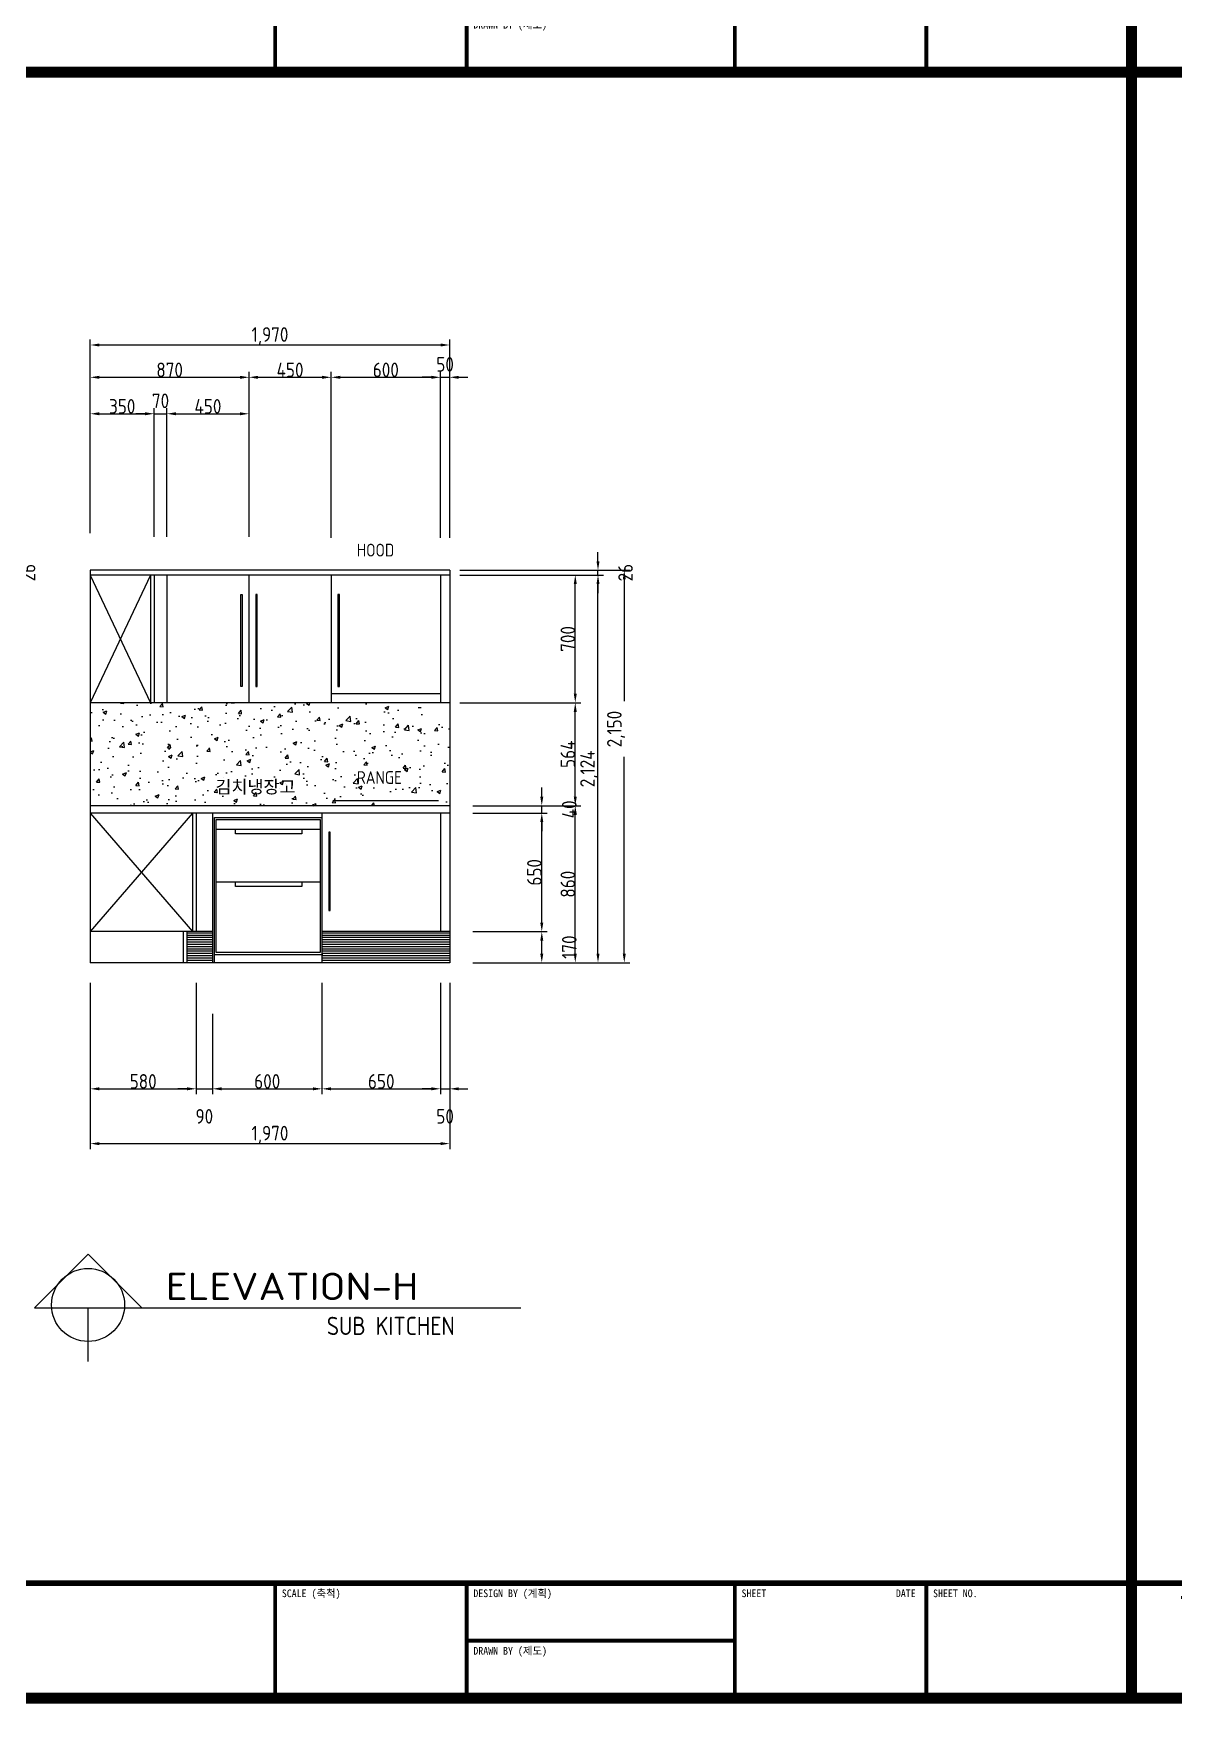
# Model space of a CAD drawing. Extents: x 0 to 79700, y -68 to 28499.
# Drawn here: x 48449 to 54705, y -68 to 9084 of the extents above; entities that cross this region are included whole.
import ezdxf

# ---------------------------------------------------------------- set-up
doc = ezdxf.new("R2010")
doc.units = 0
doc.header["$LTSCALE"] = 50
doc.header["$MEASUREMENT"] = 0
doc.header["$PDMODE"] = 3
doc.layers.get('0').update_dxf_attribs({"linetype": 'CONTINUOUS'})
doc.layers.get('DEFPOINTS').update_dxf_attribs({"linetype": 'CONTINUOUS'})
for name, color, linetype in [('BASE', 2, 'CONTINUOUS'), ('DIM', 7, 'CONTINUOUS'), ('PP', 3, 'CONTINUOUS'), ('V', 4, 'CONTINUOUS')]:
    doc.layers.add(name, color=color, linetype=linetype)
doc.styles.add('3', font='swissk.ttf')
doc.styles.add('4', font='')
doc.styles.get("Standard").update_dxf_attribs({"font": 'architxt.shx'})
doc.styles.get('4').set_extended_font_data('DotumChe')
doc.dimstyles.new('STANDARD$0', dxfattribs={"dimscale": 0, "dimtxt": 80, "dimasz": 50, "dimexe": 30, "dimexo": 150, "dimtad": 3, "dimdec": 0, "dimdsep": 46, "dimlunit": 6, "dimtxsty": 'Standard', "dimcen": 80, "dimclrd": 254, "dimclre": 254, "dimadec": 0, "dimazin": 0, "dimtfac": 1, "dimtdec": 0, "dimtmove": 2, "dimatfit": 3, "dimfxl": 1, "dimtolj": 1, "dimtzin": 0, "dimarcsym": 0})

# ---------------------------------------------------------------- blocks, each defined once
blk = doc.blocks.new('*D444')
at = {"color": 254, "lineweight": -2, "transparency": 16777216}
for p, q in [((48269.2, 6192.2), (48269.2, 6242.2)), ((47522.3, 6142.2), (48299.2, 6142.2)), ((48269.2, 6116.2), (48269.2, 6142.2)), ((47522.3, 6116.2), (48299.2, 6116.2)), ((48269.2, 6066.2), (48269.2, 6016.2))]:
    blk.add_line(p, q, dxfattribs=at)
at = {"color": 254, "transparency": 16777216}
for points in [[(48260.9, 6192.2), (48277.6, 6192.2), (48269.2, 6142.2)], [(48260.9, 6066.2), (48277.6, 6066.2), (48269.2, 6116.2)]]:
    blk.add_solid(points, dxfattribs=at)
at = {"layer": 'DEFPOINTS', "color": 0, "transparency": 16777216}
for p in [(47372.3, 6142.2), (48269.2, 6142.2), (47372.3, 6116.2)]:
    blk.add_point(p, dxfattribs=at)
at = {"color": 0, "transparency": 16777216, "insert": (48420.2, 6129.2), "char_height": 80, "attachment_point": 5, "rotation": 90}
blk.add_mtext('\\A1;26', dxfattribs=at)
blk = doc.blocks.new('*D446')
at = {"color": 254, "lineweight": -2, "transparency": 16777216}
for p, q in [((50857.6, 4162.2), (51266.4, 4162.2)), ((51236.4, 4042.2), (51236.4, 4112.2)), ((50857.6, 3992.2), (51266.4, 3992.2))]:
    blk.add_line(p, q, dxfattribs=at)
at = {"color": 254, "transparency": 16777216}
for points in [[(51228, 4112.2), (51244.7, 4112.2), (51236.4, 4162.2)], [(51228, 4042.2), (51244.7, 4042.2), (51236.4, 3992.2)]]:
    blk.add_solid(points, dxfattribs=at)
at = {"layer": 'DEFPOINTS', "color": 0, "transparency": 16777216}
for p in [(50707.6, 4162.2), (51236.4, 4162.2), (50707.6, 3992.2)]:
    blk.add_point(p, dxfattribs=at)
at = {"color": 0, "transparency": 16777216, "insert": (51387.3, 4077.2), "char_height": 80, "attachment_point": 5, "rotation": 90}
blk.add_mtext('\\A1;170', dxfattribs=at)
blk = doc.blocks.new('*D447')
at = {"color": 254, "lineweight": -2, "transparency": 16777216}
for p, q in [((50857.6, 4812.2), (51266.4, 4812.2)), ((51236.4, 4212.2), (51236.4, 4762.2)), ((50857.6, 4162.2), (51266.4, 4162.2))]:
    blk.add_line(p, q, dxfattribs=at)
at = {"color": 254, "transparency": 16777216}
for points in [[(51228, 4762.2), (51244.7, 4762.2), (51236.4, 4812.2)], [(51228, 4212.2), (51244.7, 4212.2), (51236.4, 4162.2)]]:
    blk.add_solid(points, dxfattribs=at)
at = {"layer": 'DEFPOINTS', "color": 0, "transparency": 16777216}
for p in [(50707.6, 4812.2), (51236.4, 4812.2), (50707.6, 4162.2)]:
    blk.add_point(p, dxfattribs=at)
at = {"color": 0, "transparency": 16777216, "insert": (51195.8, 4487.2), "char_height": 80, "attachment_point": 5, "rotation": 90}
blk.add_mtext('\\A1;650', dxfattribs=at)
blk = doc.blocks.new('*D448')
at = {"color": 254, "lineweight": -2, "transparency": 16777216}
for p, q in [((51236.4, 4902.2), (51236.4, 4952.2)), ((50857.6, 4852.2), (51266.4, 4852.2)), ((51236.4, 4812.2), (51236.4, 4852.2)), ((50857.6, 4812.2), (51266.4, 4812.2)), ((51236.4, 4762.2), (51236.4, 4712.2))]:
    blk.add_line(p, q, dxfattribs=at)
at = {"color": 254, "transparency": 16777216}
for points in [[(51228, 4902.2), (51244.7, 4902.2), (51236.4, 4852.2)], [(51228, 4762.2), (51244.7, 4762.2), (51236.4, 4812.2)]]:
    blk.add_solid(points, dxfattribs=at)
at = {"layer": 'DEFPOINTS', "color": 0, "transparency": 16777216}
for p in [(50707.6, 4852.2), (51236.4, 4852.2), (50707.6, 4812.2)]:
    blk.add_point(p, dxfattribs=at)
at = {"color": 0, "transparency": 16777216, "insert": (51387.3, 4832.2), "char_height": 80, "attachment_point": 5, "rotation": 90}
blk.add_mtext('\\A1;40', dxfattribs=at)
blk = doc.blocks.new('*D449')
at = {"color": 254, "lineweight": -2, "transparency": 16777216}
for p, q in [((50857.6, 4852.2), (51449.9, 4852.2)), ((51419.9, 4042.2), (51419.9, 4802.2)), ((50857.6, 3992.2), (51449.9, 3992.2))]:
    blk.add_line(p, q, dxfattribs=at)
at = {"color": 254, "transparency": 16777216}
for points in [[(51411.6, 4802.2), (51428.2, 4802.2), (51419.9, 4852.2)], [(51411.6, 4042.2), (51428.2, 4042.2), (51419.9, 3992.2)]]:
    blk.add_solid(points, dxfattribs=at)
at = {"layer": 'DEFPOINTS', "color": 0, "transparency": 16777216}
for p in [(50707.6, 4852.2), (51419.9, 4852.2), (50707.6, 3992.2)]:
    blk.add_point(p, dxfattribs=at)
at = {"color": 0, "transparency": 16777216, "insert": (51379.3, 4422.2), "char_height": 80, "attachment_point": 5, "rotation": 90}
blk.add_mtext('\\A1;860', dxfattribs=at)
blk = doc.blocks.new('*D450')
at = {"color": 254, "lineweight": -2, "transparency": 16777216}
for p, q in [((50787.6, 5416.2), (51449.9, 5416.2)), ((51419.9, 4902.2), (51419.9, 5366.2)), ((50857.6, 4852.2), (51449.9, 4852.2))]:
    blk.add_line(p, q, dxfattribs=at)
at = {"color": 254, "transparency": 16777216}
for points in [[(51411.6, 5366.2), (51428.2, 5366.2), (51419.9, 5416.2)], [(51411.6, 4902.2), (51428.2, 4902.2), (51419.9, 4852.2)]]:
    blk.add_solid(points, dxfattribs=at)
at = {"layer": 'DEFPOINTS', "color": 0, "transparency": 16777216}
for p in [(50637.6, 5416.2), (51419.9, 5416.2), (50707.6, 4852.2)]:
    blk.add_point(p, dxfattribs=at)
at = {"color": 0, "transparency": 16777216, "insert": (51379.3, 5134.2), "char_height": 80, "attachment_point": 5, "rotation": 90}
blk.add_mtext('\\A1;564', dxfattribs=at)
blk = doc.blocks.new('*D451')
at = {"color": 254, "lineweight": -2, "transparency": 16777216}
for p, q in [((50787.6, 6116.2), (51449.9, 6116.2)), ((51419.9, 5466.2), (51419.9, 6066.2)), ((50787.6, 5416.2), (51449.9, 5416.2))]:
    blk.add_line(p, q, dxfattribs=at)
at = {"color": 254, "transparency": 16777216}
for points in [[(51411.6, 6066.2), (51428.2, 6066.2), (51419.9, 6116.2)], [(51411.6, 5466.2), (51428.2, 5466.2), (51419.9, 5416.2)]]:
    blk.add_solid(points, dxfattribs=at)
at = {"layer": 'DEFPOINTS', "color": 0, "transparency": 16777216}
for p in [(50637.6, 6116.2), (51419.9, 6116.2), (50637.6, 5416.2)]:
    blk.add_point(p, dxfattribs=at)
at = {"color": 0, "transparency": 16777216, "insert": (51379.3, 5766.2), "char_height": 80, "attachment_point": 5, "rotation": 90}
blk.add_mtext('\\A1;700', dxfattribs=at)
blk = doc.blocks.new('*D452')
at = {"color": 254, "lineweight": -2, "transparency": 16777216}
for p, q in [((50787.6, 6116.2), (51574.4, 6116.2)), ((51544.4, 4042.2), (51544.4, 6066.2)), ((50857.6, 3992.2), (51574.4, 3992.2))]:
    blk.add_line(p, q, dxfattribs=at)
at = {"color": 254, "transparency": 16777216}
for points in [[(51536.1, 6066.2), (51552.8, 6066.2), (51544.4, 6116.2)], [(51536.1, 4042.2), (51552.8, 4042.2), (51544.4, 3992.2)]]:
    blk.add_solid(points, dxfattribs=at)
at = {"layer": 'DEFPOINTS', "color": 0, "transparency": 16777216}
for p in [(50637.6, 6116.2), (51544.4, 6116.2), (50707.6, 3992.2)]:
    blk.add_point(p, dxfattribs=at)
at = {"color": 0, "transparency": 16777216, "insert": (51496.2, 5054.2), "char_height": 80, "attachment_point": 5, "rotation": 90}
blk.add_mtext('\\A1;2,124', dxfattribs=at)
blk = doc.blocks.new('*D453')
at = {"color": 254, "lineweight": -2, "transparency": 16777216}
for p, q in [((51544.4, 6192.2), (51544.4, 6242.2)), ((50787.6, 6142.2), (51574.4, 6142.2)), ((51544.4, 6116.2), (51544.4, 6142.2)), ((50787.6, 6116.2), (51574.4, 6116.2)), ((51544.4, 6066.2), (51544.4, 6016.2))]:
    blk.add_line(p, q, dxfattribs=at)
at = {"color": 254, "transparency": 16777216}
for points in [[(51536.1, 6192.2), (51552.8, 6192.2), (51544.4, 6142.2)], [(51536.1, 6066.2), (51552.8, 6066.2), (51544.4, 6116.2)]]:
    blk.add_solid(points, dxfattribs=at)
at = {"layer": 'DEFPOINTS', "color": 0, "transparency": 16777216}
for p in [(50637.6, 6142.2), (51544.4, 6142.2), (50637.6, 6116.2)]:
    blk.add_point(p, dxfattribs=at)
at = {"color": 0, "transparency": 16777216, "insert": (51695.4, 6129.2), "char_height": 80, "attachment_point": 5, "rotation": 90}
blk.add_mtext('\\A1;26', dxfattribs=at)
blk = doc.blocks.new('*D454')
at = {"color": 254, "lineweight": -2, "transparency": 16777216}
for p, q in [((50787.6, 6142.2), (51718.6, 6142.2)), ((51688.6, 6092.2), (51688.6, 5425.2)), ((51688.6, 4042.2), (51688.6, 5119.2)), ((50857.6, 3992.2), (51718.6, 3992.2))]:
    blk.add_line(p, q, dxfattribs=at)
at = {"color": 254, "transparency": 16777216}
for points in [[(51680.3, 6092.2), (51697, 6092.2), (51688.6, 6142.2)], [(51680.3, 4042.2), (51697, 4042.2), (51688.6, 3992.2)]]:
    blk.add_solid(points, dxfattribs=at)
at = {"layer": 'DEFPOINTS', "color": 0, "transparency": 16777216}
for p in [(50637.6, 6142.2), (50707.6, 3992.2), (51688.6, 3992.2)]:
    blk.add_point(p, dxfattribs=at)
at = {"color": 0, "transparency": 16777216, "insert": (51643.4, 5272.2), "char_height": 80, "attachment_point": 5, "rotation": 90}
blk.add_mtext('\\A1;2,150', dxfattribs=at)
blk = doc.blocks.new('1010')
at = {"layer": 'DIM', "color": 62}
blk.add_lwpolyline([(-252.2, 436.5), (317.8, 436.5), (317.8, -293.5), (-252.2, -293.5)], close=True, dxfattribs=at)
at = {"layer": 'PP'}
for p, q in [((-262.2, -348.5), (-262.2, 446.5)), ((327.8, 446.5), (327.8, -348.5)), ((327.8, -348.5), (-262.2, -348.5))]:
    blk.add_line(p, q, dxfattribs=at)
for points in [[(-147.1, 383.3), (217.7, 383.3), (217.7, 357.5), (-147.1, 357.5)], [(-147.1, 94.2), (217.7, 94.2), (217.7, 68.4), (-147.1, 68.4)]]:
    blk.add_lwpolyline(points, close=True, dxfattribs=at)
at = {"layer": 'V', "color": 3, "ltscale": 300}
for p, q in [((-262.2, 446.5), (327.8, 446.5)), ((-252.2, 383.3), (317.8, 383.3)), ((-252.2, 94.2), (317.8, 94.2)), ((-262.2, -303.5), (332.8, -303.5))]:
    blk.add_line(p, q, dxfattribs=at)
blk = doc.blocks.new('*D608')
at = {"color": 254, "lineweight": -2, "transparency": 16777216}
for p, q in [((48761.4, 6614.1), (48761.4, 7029.9)), ((48811.4, 6999.9), (49061.4, 6999.9)), ((49111.4, 6614.1), (49111.4, 7029.9))]:
    blk.add_line(p, q, dxfattribs=at)
at = {"color": 254, "transparency": 16777216}
for points in [[(48811.4, 7008.3), (48811.4, 6991.6), (48761.4, 6999.9)], [(49061.4, 7008.3), (49061.4, 6991.6), (49111.4, 6999.9)]]:
    blk.add_solid(points, dxfattribs=at)
at = {"layer": 'DEFPOINTS', "color": 0, "transparency": 16777216}
for p in [(49111.4, 6999.9), (48761.4, 6464.1), (49111.4, 6464.1)]:
    blk.add_point(p, dxfattribs=at)
at = {"color": 0, "transparency": 16777216, "insert": (48936.4, 7040.5), "char_height": 80, "attachment_point": 5}
blk.add_mtext('\\A1;350', dxfattribs=at)
blk = doc.blocks.new('*D609')
at = {"color": 254, "lineweight": -2, "transparency": 16777216}
for p, q in [((48761.4, 6614.1), (48761.4, 7406.8)), ((48811.4, 7376.8), (50681.4, 7376.8)), ((50731.4, 6614.1), (50731.4, 7406.8))]:
    blk.add_line(p, q, dxfattribs=at)
at = {"color": 254, "transparency": 16777216}
for points in [[(48811.4, 7385.1), (48811.4, 7368.5), (48761.4, 7376.8)], [(50681.4, 7385.1), (50681.4, 7368.5), (50731.4, 7376.8)]]:
    blk.add_solid(points, dxfattribs=at)
at = {"layer": 'DEFPOINTS', "color": 0, "transparency": 16777216}
for p in [(50731.4, 7376.8), (48761.4, 6464.1), (50731.4, 6464.1)]:
    blk.add_point(p, dxfattribs=at)
at = {"color": 0, "transparency": 16777216, "insert": (49746.4, 7425), "char_height": 80, "attachment_point": 5}
blk.add_mtext('\\A1;1,970', dxfattribs=at)
blk = doc.blocks.new('*D610')
at = {"color": 254, "lineweight": -2, "transparency": 16777216}
for p, q in [((48761.4, 3881.5), (48761.4, 3271)), ((49341.4, 3881.5), (49341.4, 3271)), ((48811.4, 3301), (49291.4, 3301))]:
    blk.add_line(p, q, dxfattribs=at)
at = {"color": 254, "transparency": 16777216}
for points in [[(48811.4, 3309.4), (48811.4, 3292.7), (48761.4, 3301)], [(49291.4, 3309.4), (49291.4, 3292.7), (49341.4, 3301)]]:
    blk.add_solid(points, dxfattribs=at)
at = {"layer": 'DEFPOINTS', "color": 0, "transparency": 16777216}
for p in [(48761.4, 4031.5), (49341.4, 4031.5), (49341.4, 3301)]:
    blk.add_point(p, dxfattribs=at)
at = {"color": 0, "transparency": 16777216, "insert": (49051.4, 3341.7), "char_height": 80, "attachment_point": 5}
blk.add_mtext('\\A1;580', dxfattribs=at)
blk = doc.blocks.new('*D611')
at = {"color": 254, "lineweight": -2, "transparency": 16777216}
for p, q in [((50681.4, 3881.5), (50681.4, 3271)), ((50731.4, 3881.5), (50731.4, 3271)), ((50631.4, 3301), (50581.4, 3301)), ((50681.4, 3301), (50731.4, 3301)), ((50781.4, 3301), (50831.4, 3301))]:
    blk.add_line(p, q, dxfattribs=at)
at = {"color": 254, "transparency": 16777216}
for points in [[(50631.4, 3309.4), (50631.4, 3292.7), (50681.4, 3301)], [(50781.4, 3309.4), (50781.4, 3292.7), (50731.4, 3301)]]:
    blk.add_solid(points, dxfattribs=at)
at = {"layer": 'DEFPOINTS', "color": 0, "transparency": 16777216}
for p in [(50681.4, 4031.5), (50731.4, 4031.5), (50731.4, 3301)]:
    blk.add_point(p, dxfattribs=at)
at = {"color": 0, "transparency": 16777216, "insert": (50706.4, 3150.1), "char_height": 80, "attachment_point": 5}
blk.add_mtext('\\A1;50', dxfattribs=at)
blk = doc.blocks.new('*D612')
at = {"color": 254, "lineweight": -2, "transparency": 16777216}
for p, q in [((49341.4, 3711.5), (49341.4, 3271)), ((49431.4, 3711.5), (49431.4, 3271)), ((49291.4, 3301), (49241.4, 3301)), ((49341.4, 3301), (49431.4, 3301)), ((49481.4, 3301), (49531.4, 3301))]:
    blk.add_line(p, q, dxfattribs=at)
at = {"color": 254, "transparency": 16777216}
for points in [[(49291.4, 3309.4), (49291.4, 3292.7), (49341.4, 3301)], [(49481.4, 3309.4), (49481.4, 3292.7), (49431.4, 3301)]]:
    blk.add_solid(points, dxfattribs=at)
at = {"layer": 'DEFPOINTS', "color": 0, "transparency": 16777216}
for p in [(49341.4, 3861.5), (49431.4, 3861.5), (49431.4, 3301)]:
    blk.add_point(p, dxfattribs=at)
at = {"color": 0, "transparency": 16777216, "insert": (49386.4, 3150.1), "char_height": 80, "attachment_point": 5}
blk.add_mtext('\\A1;90', dxfattribs=at)
blk = doc.blocks.new('*D613')
at = {"color": 254, "lineweight": -2, "transparency": 16777216}
for p, q in [((50031.4, 3881.5), (50031.4, 3271)), ((49431.4, 3711.5), (49431.4, 3271)), ((49481.4, 3301), (49981.4, 3301))]:
    blk.add_line(p, q, dxfattribs=at)
at = {"color": 254, "transparency": 16777216}
for points in [[(49481.4, 3309.4), (49481.4, 3292.7), (49431.4, 3301)], [(49981.4, 3309.4), (49981.4, 3292.7), (50031.4, 3301)]]:
    blk.add_solid(points, dxfattribs=at)
at = {"layer": 'DEFPOINTS', "color": 0, "transparency": 16777216}
for p in [(50031.4, 4031.5), (49431.4, 3861.5), (50031.4, 3301)]:
    blk.add_point(p, dxfattribs=at)
at = {"color": 0, "transparency": 16777216, "insert": (49731.4, 3341.7), "char_height": 80, "attachment_point": 5}
blk.add_mtext('\\A1;600', dxfattribs=at)
blk = doc.blocks.new('*D614')
at = {"color": 254, "lineweight": -2, "transparency": 16777216}
for p, q in [((50031.4, 3881.5), (50031.4, 3271)), ((50681.4, 3881.5), (50681.4, 3271)), ((50081.4, 3301), (50631.4, 3301))]:
    blk.add_line(p, q, dxfattribs=at)
at = {"color": 254, "transparency": 16777216}
for points in [[(50081.4, 3309.4), (50081.4, 3292.7), (50031.4, 3301)], [(50631.4, 3309.4), (50631.4, 3292.7), (50681.4, 3301)]]:
    blk.add_solid(points, dxfattribs=at)
at = {"layer": 'DEFPOINTS', "color": 0, "transparency": 16777216}
for p in [(50031.4, 4031.5), (50681.4, 4031.5), (50681.4, 3301)]:
    blk.add_point(p, dxfattribs=at)
at = {"color": 0, "transparency": 16777216, "insert": (50356.4, 3341.7), "char_height": 80, "attachment_point": 5}
blk.add_mtext('\\A1;650', dxfattribs=at)
blk = doc.blocks.new('*D615')
at = {"color": 254, "lineweight": -2, "transparency": 16777216}
for p, q in [((48761.4, 3711.5), (48761.4, 2970.7)), ((50731.4, 3731.5), (50731.4, 2970.7)), ((48811.4, 3000.7), (50681.4, 3000.7))]:
    blk.add_line(p, q, dxfattribs=at)
at = {"color": 254, "transparency": 16777216}
for points in [[(48811.4, 3009), (48811.4, 2992.3), (48761.4, 3000.7)], [(50681.4, 3009), (50681.4, 2992.3), (50731.4, 3000.7)]]:
    blk.add_solid(points, dxfattribs=at)
at = {"layer": 'DEFPOINTS', "color": 0, "transparency": 16777216}
for p in [(48761.4, 3861.5), (50731.4, 3881.5), (50731.4, 3000.7)]:
    blk.add_point(p, dxfattribs=at)
at = {"color": 0, "transparency": 16777216, "insert": (49746.4, 3048.9), "char_height": 80, "attachment_point": 5}
blk.add_mtext('\\A1;1,970', dxfattribs=at)
blk = doc.blocks.new('*D616')
at = {"color": 254, "lineweight": -2, "transparency": 16777216}
for p, q in [((49061.4, 6999.9), (49011.4, 6999.9)), ((49111.4, 6325.7), (49111.4, 7029.9)), ((49111.4, 6999.9), (49181.4, 6999.9)), ((49181.4, 6325.7), (49181.4, 7029.9)), ((49231.4, 6999.9), (49281.4, 6999.9))]:
    blk.add_line(p, q, dxfattribs=at)
at = {"color": 254, "transparency": 16777216}
for points in [[(49061.4, 7008.3), (49061.4, 6991.6), (49111.4, 6999.9)], [(49231.4, 7008.3), (49231.4, 6991.6), (49181.4, 6999.9)]]:
    blk.add_solid(points, dxfattribs=at)
at = {"layer": 'DEFPOINTS', "color": 0, "transparency": 16777216}
for p in [(49181.4, 6999.9), (49111.4, 6175.7), (49181.4, 6175.7)]:
    blk.add_point(p, dxfattribs=at)
at = {"color": 0, "transparency": 16777216, "insert": (49146.4, 7070.9), "char_height": 80, "attachment_point": 5}
blk.add_mtext('\\A1;70', dxfattribs=at)
blk = doc.blocks.new('*D617')
at = {"color": 254, "lineweight": -2, "transparency": 16777216}
for p, q in [((49181.4, 6325.7), (49181.4, 7029.9)), ((49231.4, 6999.9), (49581.4, 6999.9)), ((49631.4, 6325.7), (49631.4, 7029.9))]:
    blk.add_line(p, q, dxfattribs=at)
at = {"color": 254, "transparency": 16777216}
for points in [[(49231.4, 7008.3), (49231.4, 6991.6), (49181.4, 6999.9)], [(49581.4, 7008.3), (49581.4, 6991.6), (49631.4, 6999.9)]]:
    blk.add_solid(points, dxfattribs=at)
at = {"layer": 'DEFPOINTS', "color": 0, "transparency": 16777216}
for p in [(49631.4, 6999.9), (49181.4, 6175.7), (49631.4, 6175.7)]:
    blk.add_point(p, dxfattribs=at)
at = {"color": 0, "transparency": 16777216, "insert": (49406.4, 7040.5), "char_height": 80, "attachment_point": 5}
blk.add_mtext('\\A1;450', dxfattribs=at)
blk = doc.blocks.new('*D618')
at = {"color": 254, "lineweight": -2, "transparency": 16777216}
for p, q in [((48761.4, 6345.8), (48761.4, 7229.7)), ((48811.4, 7199.7), (49581.4, 7199.7)), ((49631.4, 6725.7), (49631.4, 7229.7))]:
    blk.add_line(p, q, dxfattribs=at)
at = {"color": 254, "transparency": 16777216}
for points in [[(48811.4, 7208), (48811.4, 7191.3), (48761.4, 7199.7)], [(49581.4, 7208), (49581.4, 7191.3), (49631.4, 7199.7)]]:
    blk.add_solid(points, dxfattribs=at)
at = {"layer": 'DEFPOINTS', "color": 0, "transparency": 16777216}
for p in [(49631.4, 7199.7), (49631.4, 6575.7), (48761.4, 6195.8)]:
    blk.add_point(p, dxfattribs=at)
at = {"color": 0, "transparency": 16777216, "insert": (49196.4, 7240.3), "char_height": 80, "attachment_point": 5}
blk.add_mtext('\\A1;870', dxfattribs=at)
blk = doc.blocks.new('*D619')
at = {"color": 254, "lineweight": -2, "transparency": 16777216}
for p, q in [((49631.4, 6725.7), (49631.4, 7229.7)), ((49681.4, 7199.7), (50031.4, 7199.7)), ((50081.4, 6319.8), (50081.4, 7229.7))]:
    blk.add_line(p, q, dxfattribs=at)
at = {"color": 254, "transparency": 16777216}
for points in [[(49681.4, 7208), (49681.4, 7191.3), (49631.4, 7199.7)], [(50031.4, 7208), (50031.4, 7191.3), (50081.4, 7199.7)]]:
    blk.add_solid(points, dxfattribs=at)
at = {"layer": 'DEFPOINTS', "color": 0, "transparency": 16777216}
for p in [(50081.4, 7199.7), (49631.4, 6575.7), (50081.4, 6169.8)]:
    blk.add_point(p, dxfattribs=at)
at = {"color": 0, "transparency": 16777216, "insert": (49856.4, 7240.3), "char_height": 80, "attachment_point": 5}
blk.add_mtext('\\A1;450', dxfattribs=at)
blk = doc.blocks.new('*D620')
at = {"color": 254, "lineweight": -2, "transparency": 16777216}
for p, q in [((50081.4, 6319.8), (50081.4, 7229.7)), ((50131.4, 7199.7), (50631.4, 7199.7)), ((50681.4, 6319.8), (50681.4, 7229.7))]:
    blk.add_line(p, q, dxfattribs=at)
at = {"color": 254, "transparency": 16777216}
for points in [[(50131.4, 7208), (50131.4, 7191.3), (50081.4, 7199.7)], [(50631.4, 7208), (50631.4, 7191.3), (50681.4, 7199.7)]]:
    blk.add_solid(points, dxfattribs=at)
at = {"layer": 'DEFPOINTS', "color": 0, "transparency": 16777216}
for p in [(50681.4, 7199.7), (50081.4, 6169.8), (50681.4, 6169.8)]:
    blk.add_point(p, dxfattribs=at)
at = {"color": 0, "transparency": 16777216, "insert": (50381.4, 7240.3), "char_height": 80, "attachment_point": 5}
blk.add_mtext('\\A1;600', dxfattribs=at)
blk = doc.blocks.new('*D621')
at = {"color": 254, "lineweight": -2, "transparency": 16777216}
for p, q in [((50631.4, 7199.7), (50581.4, 7199.7)), ((50681.4, 6319.8), (50681.4, 7229.7)), ((50681.4, 7199.7), (50731.4, 7199.7)), ((50731.4, 6319.8), (50731.4, 7229.7)), ((50781.4, 7199.7), (50831.4, 7199.7))]:
    blk.add_line(p, q, dxfattribs=at)
at = {"color": 254, "transparency": 16777216}
for points in [[(50631.4, 7208), (50631.4, 7191.3), (50681.4, 7199.7)], [(50781.4, 7208), (50781.4, 7191.3), (50731.4, 7199.7)]]:
    blk.add_solid(points, dxfattribs=at)
at = {"layer": 'DEFPOINTS', "color": 0, "transparency": 16777216}
for p in [(50731.4, 7199.7), (50681.4, 6169.8), (50731.4, 6169.8)]:
    blk.add_point(p, dxfattribs=at)
at = {"color": 0, "transparency": 16777216, "insert": (50706.4, 7270.6), "char_height": 80, "attachment_point": 5}
blk.add_mtext('\\A1;50', dxfattribs=at)
blk = doc.blocks.new('forma3')
h = blk.add_hatch(color=7)
h.paths.add_polyline_path([(20.59, 7.79), (16.39, 7.79), (16.39, 11.99), (20.59, 11.99)])
h.paths.add_polyline_path([(18.72, 10.83), (18.28, 10.83), (17.55, 8.8), (17.95, 8.8), (18.08, 9.22), (18.91, 9.22), (19.05, 8.8), (19.45, 8.8)], flags=16)
h.paths.add_polyline_path([(18.49, 10.49), (18.19, 9.55), (18.8, 9.55)], flags=0)
h.paths.add_polyline_path([(11.35, 7.79), (15.55, 7.79), (15.55, 11.99), (11.35, 11.99)])
h.paths.add_polyline_path([(14.34, 10.82), (12.72, 10.82), (12.72, 10.52), (13.34, 10.52), (13.34, 8.8), (13.72, 8.8), (13.72, 10.52), (14.34, 10.52)], flags=16)
h.paths.add_polyline_path([(11.35, 6.95), (15.55, 6.95), (15.55, 2.75), (11.35, 2.75)])
edge = h.paths.add_edge_path(flags=16)
edge.add_line((14.3, 5.37), (13.95, 5.37))
edge.add_arc((13.51, 5.25), 0.461, 15.2045, 91.6435)
edge.add_arc((13.52, 5.25), 0.46, 92.5202, 143.5117)
edge.add_arc((13.33, 5.41), 0.223, 147.9136, 257.5767)
edge.add_arc((13.93, 6.55), 1.5, 244.5439, 262.1897)
edge.add_arc((13.55, 3.91), 1.16, 54.3571, 81.1751, ccw=False)
edge.add_arc((13.86, 4.48), 0.522, -18.0796, 45.7147, ccw=False)
edge.add_arc((13.79, 4.44), 0.583, 294.2457, 348.2392, ccw=False)
edge.add_arc((13.52, 5.26), 1.45, 262.9929, 290.5927, ccw=False)
edge.add_arc((13.42, 4.52), 0.701, 210.9646, 263.5539, ccw=False)
edge.add_arc((13.19, 4.42), 0.45, 173.3367, 214.756, ccw=False)
edge.add_line((12.74, 4.47), (13.09, 4.47))
edge.add_arc((13.45, 4.5), 0.362, 184.7381, 266.0846)
edge.add_arc((13.58, 4.71), 0.585, 254.8829, 310.8747)
edge.add_arc((13.79, 4.42), 0.227, 317.6345, 411.7698)
edge.add_arc((13.32, 3.6), 1.17, 58.3854, 82.4062)
edge.add_arc((13.72, 6.2), 1.46, 238.4434, 260.2529, ccw=False)
edge.add_arc((13.27, 5.38), 0.526, 138.4377, 234.2522, ccw=False)
edge.add_arc((13.53, 5.04), 0.951, 79.1189, 133.9717, ccw=False)
edge.add_arc((13.63, 5.29), 0.691, 28.7179, 83.0271, ccw=False)
edge.add_arc((13.15, 5.21), 1.16, 7.9314, 20.6514, ccw=False)
h.paths.add_polyline_path([(20.59, 6.95), (16.39, 6.95), (16.39, 2.75), (20.59, 2.75)])
blk.add_line((0, 297), (420, 297))
at = {"const_width": 2}
blk.add_lwpolyline([(0, 297), (0, 0), (420, 0), (420, 297)], close=True, dxfattribs=at)
for points, const_width in [([(420, 21), (0, 21)], 1), ([(110.67, 0), (110.67, 21)], 0.7), ([(179.5, 0), (179.5, 21)], 0.7), ([(263.5, 0), (263.5, 21)], 0.7), ([(298.5, 0), (298.5, 21)], 0.7), ([(347.5, 0), (347.5, 21)], 0.7), ([(382.5, 0), (382.5, 21)], 0.7), ([(347.5, 10.5), (298.5, 10.5)], 0.7)]:
    blk.add_lwpolyline(points, dxfattribs=dict(const_width=const_width))
at = {"color": 7}
for points in [[(11.35, 7.79), (15.55, 7.79), (15.55, 11.99), (11.35, 11.99)], [(14.34, 10.82), (12.72, 10.82), (12.72, 10.52), (13.34, 10.52), (13.34, 8.8), (13.72, 8.8), (13.72, 10.52), (14.34, 10.52), (14.34, 10.82)], [(20.59, 7.79), (16.39, 7.79), (16.39, 11.99), (20.59, 11.99)], [(18.72, 10.83), (18.28, 10.83), (17.55, 8.8), (17.95, 8.8), (18.08, 9.22), (18.91, 9.22), (19.05, 8.8), (19.45, 8.8)], [(18.49, 10.49), (18.19, 9.55), (18.8, 9.55)], [(11.35, 6.95), (15.55, 6.95), (15.55, 2.75), (11.35, 2.75)], [(20.59, 6.95), (16.39, 6.95), (16.39, 2.75), (20.59, 2.75)]]:
    blk.add_lwpolyline(points, close=True, dxfattribs=at)
blk.add_lwpolyline([(16.83, 2.75), (16.83, 2.3), (21.03, 2.3), (21.03, 6.5), (20.59, 6.5)], dxfattribs=at)
blk.add_lwpolyline([(14.3, 5.37), (13.95, 5.37, 0.346472), (13.49, 5.71, 0.226238), (13.15, 5.53, 0.5187), (13.29, 5.19, 0.077147), (13.73, 5.06, -0.117552), (14.23, 4.86, -0.285774), (14.36, 4.32, -0.240049), (14.03, 3.91, -0.121012), (13.34, 3.83, -0.233578), (12.82, 4.16, -0.18272), (12.74, 4.47), (13.09, 4.47, 0.370638), (13.43, 4.14, 0.24929), (13.96, 4.26, 0.435514), (13.94, 4.59, 0.105196), (13.48, 4.76, -0.09545), (12.96, 4.95, -0.444259), (12.87, 5.73, -0.244018), (13.71, 5.98, -0.241506), (14.23, 5.62, -0.055559)], format="xyb", close=True, dxfattribs=at)
for s, height, style, p in [('TAS', 4.9, '3', (8.89, 13.75)), ('PROJECT TITLE (설게명)', 1.4, '4', (113.22, 18.44)), ('DRAWING TITLE (도면명)', 1.4, '4', (180.72, 18.44)), ('SCALE (축척)', 1.4, '4', (264.72, 18.44)), ('DESIGN BY (계획)', 1.4, '4', (299.72, 18.44)), ('SHEET', 1.4, '4', (348.72, 18.44)), ('DATE', 1.4, '4', (376.93, 18.44)), ('SHEET NO.', 1.4, '4', (383.72, 18.44)), ('TOTAL ARCHITECTURE SYSTEM', 1.75, '3', (24.47, 13.9)), (' 건축 전문 학원(건축사사무소직영)', 1.75, '4', (23.55, 10.24)), ('DRAWN BY (제도)', 1.4, '4', (299.72, 7.94)), ('강북학원', 1.75, '4', (24.57, 6.63)), ('TEL : 3675-0210', 1.75, '4', (34.28, 6.63)), ('강남학원', 1.75, '4', (53.57, 6.63)), ('TEL : 763-1749', 1.75, '4', (63.55, 6.63)), ('HOMEPAGE:http://www.archi-all.com , www.archi-go.com', 1.75, '4', (24.57, 2.86))]:
    blk.add_text(s, height=height, dxfattribs=dict(style=style)).set_placement(p)

msp = doc.modelspace()

# ---------------------------------------------------------------- hatches: boundary and pattern name
at = {"ltscale": 10}
h = msp.add_hatch(dxfattribs=at)
h.set_pattern_fill('AR-CONC', color=62, scale=30, style=0)
h.set_pattern_definition([(50, (101195.35, 4393.8), (215.17805, -18.82564), [22.5, -247.5]), (355, (101195.35, 4393.8), (-41.6254, 225.6576), [18, -198]), (100.4514, (101213.28, 4392.24), (173.5528, 206.8319), [19.1221, -210.3426]), (46.1842, (101195.35, 4453.8), (320.1723, -49.6557), [33.75, -371.25]), (96.6356, (101222.03, 4449.67), (280.3988, 292.2354), [28.683, -315.514]), (351.1842, (101195.35, 4453.8), (280.3986, 292.2356), [27, -297]), (21, (101225.35, 4438.8), (179.0721, -120.78567), [22.5, -247.5]), (326, (101225.35, 4438.8), (72.9946, 217.545), [18, -198]), (71.4514, (101240.28, 4428.74), (252.0668, 96.75915), [19.1221, -210.3426]), (37.5, (101195.35, 4393.81), (3.64796, 99.86816), [0, -195.6, 0, -201, 0, -198.75]), (7.5, (101195.35, 4393.81), (78.92086, 118.32351), [0, -114.6, 0, -191.1, 0, -75.75]), (327.5, (101128.45, 4393.81), (160.14673, -6.76646), [0, -75, 0, -234, 0, -310.5]), (317.5, (101098.45, 4393.8), (174.95585, 30.0315), [0, -97.5, 0, -155.4, 0, -220.5])])
h.paths.add_polyline_path([(48761.38361, 5416.1584), (48761.38361, 4852.1584), (50731.38361, 4852.1584), (50731.38361, 5416.1584)])
h.paths.add_polyline_path([(49429.89574, 4903.10919), (49741.5624, 4903.10919), (49741.5624, 5008.10919), (49429.89574, 5008.10919)], flags=24)
h.paths.add_polyline_path([(50204.519, 4954.22739), (50569.519, 4954.22739), (50569.519, 5059.22739), (50204.519, 5059.22739)], flags=24)
h = msp.add_hatch(dxfattribs=at)
h.set_pattern_fill('ANSI31', color=254, scale=100, angle=315, style=0)
h.set_pattern_definition([(0, (101195.353, 4393.806), (4e-15, 12.5), [])])
h.paths.add_polyline_path([(50031.38361, 4162.1584), (50031.38361, 3992.1584), (50731.38361, 3992.1584), (50731.38361, 4162.1584)])
h.paths.add_polyline_path([(49290.85381, 3992.1584), (49431.38361, 3992.1584), (49431.38361, 4162.1584), (49361.38361, 4162.1584), (49290.85381, 4162.1584)])

# ---------------------------------------------------------------- linework, layer by layer
for p, q in [((50731.38361, 6116.1584), (48761.38361, 6116.1584)), ((48761.38361, 6116.1584), (49091.38361, 5416.1584)), ((49091.38361, 6116.1584), (48761.38361, 5416.1584)), ((50731.38361, 6116.1584), (48761.38361, 6116.1584)), ((49091.38361, 6116.1584), (49091.38361, 5416.1584)), ((49111.38361, 6116.1584), (49111.38361, 5416.1584)), ((49181.38361, 6116.1584), (49181.38361, 5416.1584)), ((49631.38361, 6116.1584), (49631.38361, 5416.1584)), ((50081.38361, 6116.1584), (50081.38361, 5416.1584)), ((50681.38361, 6116.1584), (50681.38361, 5416.1584)), ((50731.38361, 5416.1584), (48761.38361, 5416.1584)), ((50681.38361, 5466.1584), (50081.38361, 5466.1584)), ((50681.38361, 5466.1584), (50081.38361, 5466.1584)), ((50731.38361, 4852.1584), (48761.38361, 4852.1584)), ((50731.38361, 4812.1584), (48761.38361, 4812.1584)), ((49321.38361, 4812.1584), (48761.38361, 4162.1584)), ((48761.38361, 4812.1584), (49321.38361, 4162.1584)), ((49321.38361, 4812.1584), (49321.38361, 4162.1584)), ((49341.38361, 4812.1584), (49341.38361, 4162.1584)), ((49341.38361, 4812.1584), (49341.38361, 4162.1584)), ((49431.38361, 4812.1584), (49431.38361, 3992.1584)), ((50031.38361, 4812.1584), (50031.38361, 3992.1584)), ((50681.38361, 4812.1584), (50681.38361, 4162.1584)), ((49361.38361, 4162.1584), (48761.38361, 4162.1584)), ((49270.85381, 4162.1584), (49270.85381, 3992.1584)), ((49290.85381, 4162.1584), (49290.85381, 3992.1584)), ((49431.38361, 4162.1584), (49361.38361, 4162.1584)), ((50731.38361, 4162.1584), (50031.38361, 4162.1584))]:
    msp.add_line(p, q, dxfattribs=at)
at = {"color": 7, "linetype": 'ByBlock', "ltscale": 200}
for p, q in [((48455.57624, 2100.37709), (48749.43412, 2394.23497)), ((48749.43412, 2394.23497), (49043.292, 2100.37709)), ((48747.20273, 2100.28198), (48747.20273, 1807.29039))]:
    msp.add_line(p, q, dxfattribs=at)
at = {"ltscale": 200}
msp.add_line((48455.57624, 2100.37709), (51121.913, 2100.37709), dxfattribs=at)
at = {"color": 7, "linetype": 'ByBlock', "ltscale": 200}
msp.add_circle((48749.20118, 2116.71518), 200, dxfattribs=at)
at = {"layer": 'BASE', "ltscale": 10}
for points in [[(49586.09587, 6009.32044), (49594.52748, 6009.32044), (49594.52748, 5505.93715), (49586.09587, 5505.93715)], [(49676.67134, 6009.32044), (49668.23973, 6009.32044), (49668.23973, 5505.93715), (49676.67134, 5505.93715)], [(50126.67134, 6009.32044), (50118.23973, 6009.32044), (50118.23973, 5505.93715), (50126.67134, 5505.93715)], [(50076.67134, 4706.59993), (50068.23973, 4706.59993), (50068.23973, 4277.91314), (50076.67134, 4277.91314)]]:
    msp.add_lwpolyline(points, close=True, dxfattribs=at)
at = {"layer": 'V', "ltscale": 10}
for p, q in [((50731.38361, 6142.1584), (48761.38361, 6142.1584)), ((48761.38361, 6142.1584), (48761.38361, 3992.1584)), ((50731.38361, 6142.1584), (50731.38361, 3992.1584)), ((50090.82889, 4881.66847), (50670.82889, 4881.66847)), ((50731.38361, 3992.1584), (48761.38361, 3992.1584))]:
    msp.add_line(p, q, dxfattribs=at)

# ---------------------------------------------------------------- block references
at = {"xscale": 30, "yscale": 30, "zscale": 30}
for p in [(41869.50283, 8872.39417), (54469.50283, 8872.39417), (41869.50283, -37.60583), (54469.50283, -37.60583)]:
    msp.add_blockref('forma3', p, dxfattribs=at)
at = {"layer": 'DIM', "color": 62, "ltscale": 300}
msp.add_blockref('1010', (49703.5881, 4340.70563), dxfattribs=at)

# ---------------------------------------------------------------- texts
for s, p in [('HOOD', (50222.019, 6217.85956)), ('RANGE', (50222.019, 4971.72739)), ('김치냉장고', (49447.39574, 4920.60919))]:
    msp.add_text(s, height=70).set_placement(p)
at = {"color": 7, "ltscale": 200, "width": 1.3}
msp.add_text('ELEVATION-H', height=150, dxfattribs=at).set_placement((49175.89178, 2143.34038))
at = {"ltscale": 10}
msp.add_text('SUB KITCHEN', height=100, dxfattribs=at).set_placement((50057.63194, 1951.86445))

# ---------------------------------------------------------------- dimensions: what is measured, and where the dimension line sits
for base, p1, p2, picture, middle in [((50731.38361, 7376.79493), (48761.38361, 6464.06162), (50731.38361, 6464.06162), '*D609', (49746.38361, 7425.03898)), ((50731.38361, 7199.66283), (50681.38361, 6169.8126), (50731.38361, 6169.8126), '*D621', (50706.38361, 7270.60033)), ((49631.38361, 7199.66283), (48761.38361, 6195.8126), (49631.38361, 6575.66694), '*D618', (49196.38361, 7240.28783)), ((50081.38361, 7199.66283), (49631.38361, 6575.66694), (50081.38361, 6169.8126), '*D619', (49856.38361, 7240.28783)), ((50681.38361, 7199.66283), (50081.38361, 6169.8126), (50681.38361, 6169.8126), '*D620', (50381.38361, 7240.28783)), ((49111.38361, 6999.91713), (48761.38361, 6464.06162), (49111.38361, 6464.06162), '*D608', (48936.38361, 7040.54213)), ((49181.38361, 6999.91713), (49111.38361, 6175.66694), (49181.38361, 6175.66694), '*D616', (49146.38361, 7070.85463)), ((49631.38361, 6999.91713), (49181.38361, 6175.66694), (49631.38361, 6175.66694), '*D617', (49406.38361, 7040.54213)), ((49341.38361, 3301.04249), (48761.38361, 4031.52561), (49341.38361, 4031.52561), '*D610', (49051.38361, 3341.66749)), ((50031.38361, 3301.04249), (49431.38361, 3861.52561), (50031.38361, 4031.52561), '*D613', (49731.38361, 3341.66749)), ((50681.38361, 3301.04249), (50031.38361, 4031.52561), (50681.38361, 4031.52561), '*D614', (50356.38361, 3341.66749)), ((50731.38361, 3301.04249), (50681.38361, 4031.52561), (50731.38361, 4031.52561), '*D611', (50706.38361, 3150.10499)), ((50731.38361, 3000.66396), (48761.38361, 3861.52561), (50731.38361, 3881.52561), '*D615', (49746.38361, 3048.908)), ((49431.38361, 3301.04249), (49341.38361, 3861.52561), (49431.38361, 3861.52561), '*D612', (49386.38361, 3150.10499))]:
    dim = msp.add_linear_dim(base=base, p1=p1, p2=p2, dimstyle='STANDARD$0', override={"dimscale": 1}, dxfattribs=at)
    dim.commit()
    dim.dimension.update_dxf_attribs({"geometry": picture, "text_midpoint": middle})
for base, p1, p2, picture, middle in [((48269.21795, 6142.1584), (47372.33846, 6116.1584), (47372.33846, 6142.1584), '*D444', (48420.15545, 6129.1584)), ((51544.43075, 6142.1584), (50637.55126, 6116.1584), (50637.55126, 6142.1584), '*D453', (51695.36825, 6129.1584)), ((51419.89676, 6116.1584), (50637.55126, 5416.1584), (50637.55126, 6116.1584), '*D451', (51379.27176, 5766.1584)), ((51544.43075, 6116.1584), (50707.55126, 3992.1584), (50637.55126, 6116.1584), '*D452', (51496.1867, 5054.1584)), ((51419.89676, 5416.1584), (50707.55126, 4852.1584), (50637.55126, 5416.1584), '*D450', (51379.27176, 5134.1584)), ((51236.37593, 4852.1584), (50707.55126, 4812.1584), (50707.55126, 4852.1584), '*D448', (51387.31343, 4832.1584)), ((51419.89676, 4852.1584), (50707.55126, 3992.1584), (50707.55126, 4852.1584), '*D449', (51379.27176, 4422.1584)), ((51236.37593, 4812.1584), (50707.55126, 4162.1584), (50707.55126, 4812.1584), '*D447', (51195.75093, 4487.1584)), ((51236.37593, 4162.1584), (50707.55126, 3992.1584), (50707.55126, 4162.1584), '*D446', (51387.31343, 4077.1584))]:
    dim = msp.add_linear_dim(base=base, p1=p1, p2=p2, angle=90, dimstyle='STANDARD$0', override={"dimscale": 1}, dxfattribs=at)
    dim.commit()
    dim.dimension.update_dxf_attribs({"geometry": picture, "text_midpoint": middle})
dim = msp.add_linear_dim(base=(51688.62568, 3992.1584), p1=(50637.55126, 6142.1584), p2=(50707.55126, 3992.1584), angle=90, dimstyle='STANDARD$0', override={"dimscale": 1}, dxfattribs=at)
dim.commit()
dim.dimension.update_dxf_attribs({"geometry": '*D454', "text_midpoint": (51643.4194, 5272.1584), "dimtype": 160})

doc.saveas('drawing.dxf')
